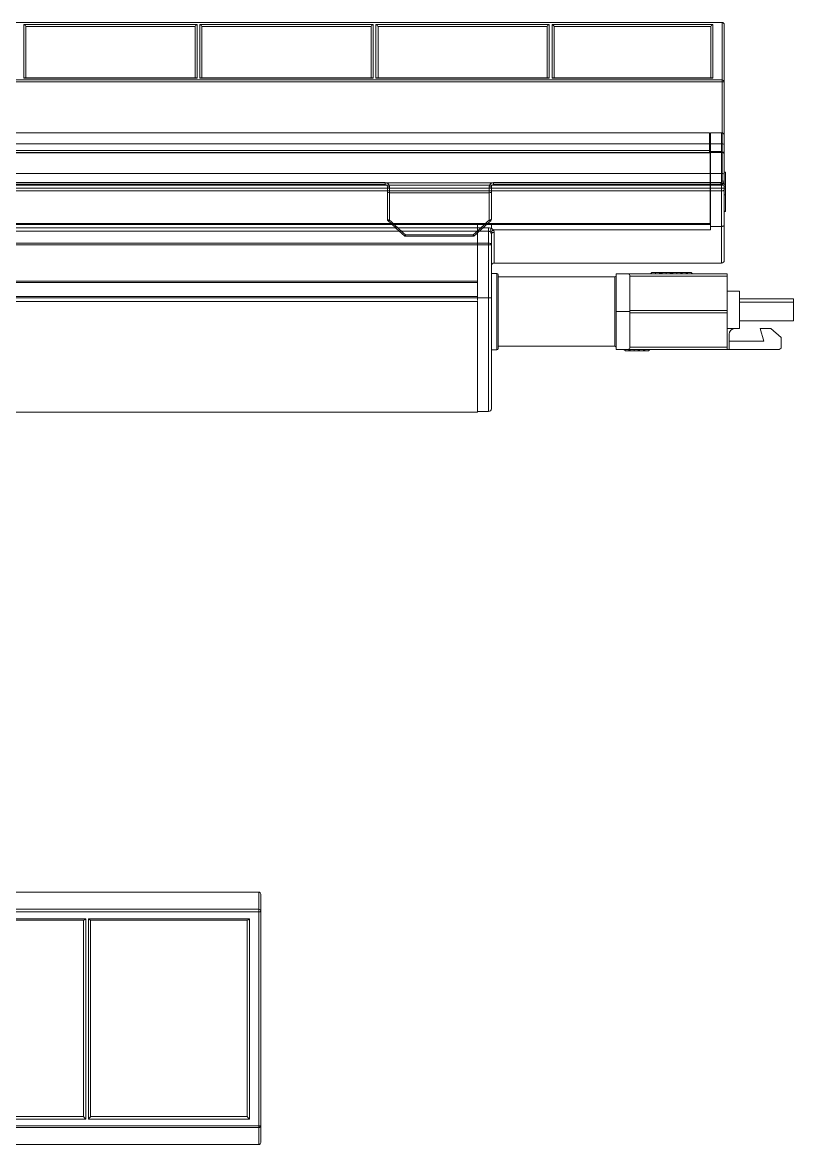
# Model space of a CAD drawing. Header units: inches. Extents: x 0.1 to 20.2, y 3.3 to 17.2.
# Drawn here: x 14.72 to 19.1, y 10.8 to 17.17 of the extents above; entities that cross this region are included whole.
import ezdxf

# ---------------------------------------------------------------- set-up
doc = ezdxf.new("R2010")
doc.units = ezdxf.units.IN
doc.header["$MEASUREMENT"] = 0
doc.layers.add('Asymetric', color=7, linetype='Continuous')
doc.layers.add('Graze 2.0 Int', color=7, linetype='Continuous')

msp = doc.modelspace()

# ---------------------------------------------------------------- linework, layer by layer
at = {"layer": 'Asymetric', "linetype": 'Continuous', "lineweight": 15}
for p, q in [((18.693016, 17.170579), (6.716639, 17.170579)), ((18.693016, 17.170176), (6.716639, 17.170176)), ((14.726481, 17.159627), (15.710733, 17.159627)), ((14.726481, 16.854919), (14.726481, 17.159627)), ((15.699324, 17.148218), (14.73789, 17.148218)), ((14.738292, 17.145054), (14.738292, 16.855322)), ((15.698922, 16.855322), (15.698922, 17.145054)), ((15.710733, 17.159627), (15.710733, 16.854919)), ((15.726481, 17.159627), (16.710733, 17.159627)), ((15.726481, 16.854919), (15.726481, 17.159627)), ((16.699325, 17.148218), (15.73789, 17.148218)), ((15.738292, 17.145054), (15.738292, 16.855322)), ((16.698922, 16.855322), (16.698922, 17.145054)), ((16.710733, 17.159627), (16.710733, 16.854919)), ((16.726481, 17.159627), (17.710733, 17.159627)), ((16.726481, 16.854919), (16.726481, 17.159627)), ((17.699324, 17.148218), (16.73789, 17.148218)), ((16.738292, 17.145054), (16.738292, 16.855322)), ((17.698922, 16.855322), (17.698922, 17.145054)), ((17.710733, 17.159627), (17.710733, 16.854919)), ((17.726481, 17.159627), (18.64026, 17.159627)), ((17.726481, 16.854919), (17.726481, 17.159627)), ((18.628852, 17.148218), (17.737889, 17.148218)), ((17.738292, 17.145054), (17.738292, 16.855322)), ((18.62845, 16.855322), (18.62845, 17.145054)), ((18.64026, 17.159627), (18.64026, 16.854919)), ((18.693016, 17.170579), (18.693016, 17.170176)), ((18.693016, 16.84437), (18.693016, 17.170176)), ((18.704828, 17.158768), (18.704828, 16.832961)), ((6.716639, 16.84437), (18.693016, 16.84437)), ((18.693016, 16.832961), (6.716639, 16.832961)), ((15.710733, 16.854919), (14.726481, 16.854919)), ((15.707676, 16.855322), (14.729538, 16.855322)), ((16.710733, 16.854919), (15.726481, 16.854919)), ((16.707676, 16.855322), (15.729538, 16.855322)), ((17.710733, 16.854919), (16.726481, 16.854919)), ((17.707676, 16.855322), (16.729538, 16.855322)), ((18.64026, 16.854919), (17.726481, 16.854919)), ((18.637204, 16.855322), (17.729538, 16.855322)), ((18.693016, 16.84437), (18.693016, 16.832961)), ((18.693016, 16.481067), (18.693016, 16.832961)), ((18.704828, 16.832961), (18.693016, 16.832961)), ((18.704828, 16.832961), (18.704828, 16.476938)), ((18.693016, 16.481067), (6.716639, 16.481067)), ((18.693016, 16.312225), (18.693016, 16.481067)), ((18.704828, 16.476938), (18.704828, 16.309996)), ((18.693016, 16.312225), (6.716639, 16.312225)), ((18.693016, 16.269263), (18.693016, 16.312225)), ((18.704828, 16.309996), (18.704828, 16.269263)), ((8.630123, 16.261389), (16.779532, 16.261389)), ((16.779532, 16.249578), (8.630123, 16.249578)), ((16.779532, 16.261389), (16.779532, 16.249578)), ((17.393804, 16.261389), (18.685142, 16.261389)), ((17.393804, 16.261389), (17.393804, 16.249578)), ((18.685142, 16.249578), (17.393804, 16.249578)), ((18.685142, 16.261389), (18.685142, 16.249578)), ((18.693016, 16.269263), (18.704828, 16.269263)), ((16.791343, 16.206442), (16.791343, 16.237767)), ((16.803154, 16.237767), (16.791343, 16.237767)), ((16.791343, 16.053277), (16.791343, 16.206442)), ((16.803154, 16.237767), (16.803154, 16.204089)), ((16.803154, 16.204089), (17.370182, 16.204089)), ((16.803154, 16.204089), (16.803154, 16.048316)), ((17.370182, 16.204089), (17.370182, 16.237767)), ((17.370182, 16.237767), (17.381993, 16.237767)), ((17.370182, 16.048316), (17.370182, 16.204089)), ((17.381993, 16.237767), (17.381993, 16.206442)), ((17.381993, 16.206442), (17.381993, 16.053277)), ((16.791067, 16.048383), (16.793687, 16.045954)), ((16.791343, 16.049819), (16.791343, 16.053277)), ((16.791343, 16.048909), (16.791926, 16.047599)), ((16.886717, 15.960248), (16.890774, 15.956517)), ((16.89003, 15.95739), (16.890235, 15.957212)), ((16.890235, 15.957156), (16.894661, 15.957156)), ((16.894661, 15.963768), (17.278675, 15.963768)), ((16.894661, 15.963768), (16.894661, 15.957156)), ((16.894661, 15.957156), (17.278675, 15.957156)), ((17.278675, 15.963768), (17.278675, 15.957156)), ((17.278675, 15.957156), (17.283101, 15.957156)), ((17.282582, 15.956536), (17.285451, 15.959163)), ((16.060398, 12.232676), (4.08402, 12.232676)), ((16.060398, 12.135914), (16.060398, 12.232676)), ((16.072209, 12.220865), (16.072209, 12.124103)), ((4.08402, 12.135914), (16.060398, 12.135914)), ((16.060398, 12.121046), (4.08402, 12.121046)), ((16.060398, 12.135914), (16.060398, 12.121046)), ((16.060398, 10.905121), (16.060398, 12.121046)), ((16.072209, 12.124103), (16.072209, 10.908178)), ((14.093863, 12.081676), (15.078114, 12.081676)), ((15.066706, 12.072922), (14.105271, 12.072922)), ((15.066303, 10.958956), (15.066303, 12.072922)), ((15.078114, 12.081676), (15.078114, 10.944491)), ((15.093863, 12.081676), (16.007642, 12.081676)), ((15.093863, 10.944491), (15.093863, 12.081676)), ((15.996234, 12.072922), (15.105271, 12.072922)), ((15.105673, 12.072922), (15.105673, 10.958956)), ((15.995831, 10.958956), (15.995831, 12.072922)), ((16.007642, 12.081676), (16.007642, 10.944491)), ((14.105673, 10.959359), (15.066303, 10.959359)), ((15.105673, 10.959359), (15.995831, 10.959359)), ((4.08402, 10.905121), (16.060398, 10.905121)), ((16.060398, 10.896367), (4.08402, 10.896367)), ((15.078114, 10.944491), (14.093863, 10.944491)), ((16.007642, 10.944491), (15.093863, 10.944491)), ((16.060398, 10.905121), (16.060398, 10.896367)), ((16.060398, 10.799605), (16.060398, 10.896367)), ((16.072209, 10.908178), (16.072209, 10.811416)), ((16.060398, 10.799605), (4.08402, 10.799605))]:
    msp.add_line(p, q, dxfattribs=at)
at = {"layer": 'Asymetric', "linetype": 'Continuous', "lineweight": 15, "flags": 128}
for points in [[(16.803154, 16.048316), (16.80085, 16.048411), (16.798634, 16.048694), (16.796593, 16.049152), (16.794803, 16.049769), (16.793334, 16.050521), (16.792242, 16.051378), (16.79157, 16.052309), (16.791343, 16.053277)], [(16.803154, 16.048316), (16.801352, 16.046831), (16.799633, 16.045644), (16.798076, 16.044808), (16.796753, 16.044362), (16.795725, 16.044326), (16.795119, 16.044621)], [(17.370182, 16.048316), (17.372486, 16.048411), (17.374702, 16.048694), (17.376744, 16.049152), (17.378534, 16.049769), (17.380002, 16.050521), (17.381094, 16.051378), (17.381766, 16.052309), (17.381993, 16.053277)], [(17.370182, 16.048316), (17.371984, 16.046831), (17.373703, 16.045644), (17.37526, 16.044808), (17.376584, 16.044362), (17.377612, 16.044326), (17.378217, 16.04462)], [(16.894661, 15.963768), (16.892879, 15.962314), (16.891177, 15.961161), (16.889633, 15.960361), (16.888316, 15.959951), (16.887287, 15.959948), (16.886691, 15.960249)], [(17.278675, 15.963768), (17.280458, 15.962314), (17.282159, 15.961161), (17.283703, 15.960361), (17.28502, 15.959951), (17.286049, 15.959948), (17.286644, 15.960249)]]:
    msp.add_lwpolyline(points, dxfattribs=at)
at = {"layer": 'Asymetric', "linetype": 'Continuous', "lineweight": 15}
for centre, radius, start, end in [((18.693214, 17.158562), 0.011615, 1.0119195, 90.9747171), ((18.693214, 16.832756), 0.011615, 1.0119242, 90.9750804), ((16.779532, 16.237767), 0.023622, 0, 90), ((16.779532, 16.237767), 0.011811, 0, 90), ((17.393804, 16.237767), 0.023622, 90, 180), ((17.393804, 16.237767), 0.011811, 90, 180), ((18.685142, 16.269263), 0.007874, 270, 0), ((18.685142, 16.269263), 0.019685, 270, 0), ((16.803154, 16.053277), 0.011811, 180, 227.1275619), ((17.370182, 16.053277), 0.011811, 312.8724381, 0), ((16.894661, 15.968967), 0.011811, 227.5606564, 270), ((17.278675, 15.968967), 0.011811, 270, 312.4393436), ((16.060398, 12.124103), 0.011811, 0, 90), ((16.063153, 12.134748), 0.013976, 258.6320544, 310.3889624), ((16.063153, 10.918823), 0.013976, 258.6317928, 310.3895574), ((16.060398, 10.908178), 0.011811, 270, 0)]:
    msp.add_arc(centre, radius, start, end, dxfattribs=at)
for centre, major_axis, ratio, start_param, end_param in [((14.726481, 17.148218), (-0.00937, 0.00937), 0.76732699, 4.05789051, 5.36688745), ((14.726481, 17.145054), (0, 0.012228), 0.96592583, 4.71238898, 4.97418837), ((15.710733, 17.145054), (0, -0.012228), 0.96592583, 4.45058959, 4.71238898), ((15.710733, 17.148218), (0.00937, 0.00937), 0.76732699, 0.91629786, 2.2252948), ((15.726481, 17.148218), (-0.00937, 0.00937), 0.76732699, 4.05789051, 5.36688745), ((15.726481, 17.145054), (0, 0.012228), 0.96592583, 4.71238898, 4.97418837), ((16.710733, 17.145054), (0, -0.012228), 0.96592583, 4.45058959, 4.71238898), ((16.710733, 17.148218), (0.00937, 0.00937), 0.76732699, 0.91629786, 2.2252948), ((16.726481, 17.148218), (-0.00937, 0.00937), 0.76732699, 4.05789051, 5.36688745), ((16.726481, 17.145054), (0, 0.012228), 0.96592583, 4.71238898, 4.97418837), ((17.710733, 17.145054), (0, -0.012228), 0.96592583, 4.45058959, 4.71238898), ((17.710733, 17.148218), (0.00937, 0.00937), 0.76732699, 0.91629786, 2.2252948), ((17.726481, 17.148218), (-0.00937, 0.00937), 0.76732699, 4.05789051, 5.36688745), ((17.726481, 17.145054), (0, 0.012228), 0.96592583, 4.71238898, 4.97418837), ((18.640261, 17.145054), (0, 0.012228), 0.96592583, 1.30899694, 1.57079633), ((18.640261, 17.148218), (0.00937, 0.00937), 0.76732699, 0.91629786, 2.2252948), ((14.726481, 16.843511), (0.00937, 0.00937), 0.76732699, 0.65449847, 0.91629786), ((15.710733, 16.843511), (-0.00937, 0.00937), 0.76732699, 5.36688745, 5.62868684), ((15.726481, 16.843511), (0.00937, 0.00937), 0.76732699, 0.65449847, 0.91629786), ((16.710733, 16.843511), (-0.00937, 0.00937), 0.76732699, 5.36688745, 5.62868684), ((16.726481, 16.843511), (0.00937, 0.00937), 0.76732699, 0.65449847, 0.91629786), ((17.710733, 16.843511), (-0.00937, 0.00937), 0.76732699, 5.36688745, 5.62868684), ((17.726481, 16.843511), (0.00937, 0.00937), 0.76732699, 0.65449847, 0.91629786), ((18.640261, 16.843511), (-0.00937, 0.00937), 0.76732699, 5.36688745, 5.62868684), ((17.685846, 17.812713), (-3.971093, 3.985118), 0.33459366, 1.68243403, 1.70472863), ((16.487491, 17.812713), (3.971093, 3.985118), 0.33459366, 4.57845667, 4.60075128), ((15.078114, 12.084733), (0.01171, 0.01171), 0.1316525, 3.27249235, 4.58148929), ((15.093863, 12.084733), (0.01171, -0.01171), 0.1316525, 4.84328867, 6.15228561), ((16.007642, 12.084733), (0.01171, 0.01171), 0.1316525, 3.27249235, 4.58148929), ((15.078114, 10.947548), (0.01171, -0.01171), 0.1316525, 3.27249235, 4.84328867), ((15.093863, 10.947548), (0.01171, 0.01171), 0.1316525, 4.58148929, 6.15228561), ((16.007642, 10.947548), (0.01171, -0.01171), 0.1316525, 3.27249235, 4.84328867)]:
    msp.add_ellipse(centre, major_axis=major_axis, ratio=ratio, start_param=start_param, end_param=end_param, dxfattribs=at)
for points, knots in [([(18.693016, 16.481067), (18.69623, 16.481067), (18.699342, 16.48059), (18.703629, 16.479051), (18.704827, 16.477988), (18.704827, 16.476938)], [0, 0, 0, 0, 0.5, 0.5, 1, 1, 1, 1]), ([(18.693016, 16.312225), (18.696164, 16.312225), (18.699234, 16.311979), (18.70357, 16.311156), (18.704827, 16.310574), (18.704827, 16.309996)], [0, 0, 0, 0, 0.5, 0.5, 1, 1, 1, 1]), ([(16.803154, 16.204089), (16.800004, 16.204089), (16.796932, 16.20435), (16.792598, 16.205221), (16.791343, 16.205835), (16.791343, 16.206442)], [0, 0, 0, 0, 0.5, 0.5, 1, 1, 1, 1]), ([(17.370182, 16.204089), (17.373332, 16.204089), (17.376404, 16.20435), (17.380738, 16.205221), (17.381993, 16.205835), (17.381993, 16.206442)], [0, 0, 0, 0, 0.5, 0.5, 1, 1, 1, 1]), ([(16.795119, 16.044621), (16.802735, 16.037556), (16.833228, 16.009275), (16.863774, 15.981264), (16.886691, 15.96025)], [0, 0, 0, 0, 0.2497908, 1, 1, 1, 1]), ([(17.286646, 15.96025), (17.294291, 15.967247), (17.324845, 15.995213), (17.355347, 16.023449), (17.378218, 16.044621)], [0, 0, 0, 0, 0.25020742, 1, 1, 1, 1]), ([(16.060398, 12.232676), (16.063545, 12.232676), (16.066615, 12.231368), (16.070951, 12.226997), (16.072209, 12.223913), (16.072209, 12.220865)], [0, 0, 0, 0, 0.5, 0.5, 1, 1, 1, 1]), ([(16.060398, 10.799605), (16.063545, 10.799605), (16.066615, 10.800913), (16.070951, 10.805284), (16.072209, 10.808368), (16.072209, 10.811416)], [0, 0, 0, 0, 0.5, 0.5, 1, 1, 1, 1])]:
    msp.add_open_spline(points, degree=3, knots=knots, dxfattribs=at)
at = {"layer": 'Graze 2.0 Int', "color": 253, "linetype": 'Continuous', "lineweight": 15}
for p, q in [((18.620182, 16.54444), (6.789473, 16.54444)), ((18.620182, 16.54444), (18.620182, 16.442616)), ((18.68908, 16.54444), (18.626088, 16.54444)), ((18.626088, 16.437732), (18.626088, 16.54444)), ((18.68908, 16.437732), (18.68908, 16.54444)), ((18.704828, 16.528692), (18.704828, 16.423137)), ((6.789473, 16.442616), (18.620182, 16.442616)), ((18.626088, 16.499164), (18.620182, 16.499164)), ((18.620182, 16.442616), (18.620182, 16.43267)), ((18.626088, 16.437732), (18.68908, 16.437732)), ((18.626088, 16.43291), (18.626088, 16.437732)), ((18.68908, 16.43291), (18.68908, 16.437732)), ((18.624119, 16.43267), (6.785536, 16.43267)), ((18.624119, 16.429637), (6.785536, 16.429637)), ((18.620182, 16.436808), (18.626088, 16.436808)), ((18.624119, 16.429637), (18.624119, 16.43267)), ((18.624119, 16.259283), (18.624119, 16.429637)), ((18.624119, 16.425519), (18.626088, 16.425519)), ((18.68908, 16.43291), (18.626088, 16.43291)), ((18.626088, 16.43291), (18.626088, 16.259283)), ((18.68908, 16.259283), (18.68908, 16.43291)), ((18.704828, 16.423137), (18.704828, 16.2543)), ((18.624119, 16.353495), (18.626088, 16.353495)), ((18.624119, 16.341684), (18.626088, 16.341684)), ((18.712702, 16.320382), (18.704828, 16.320382)), ((18.712702, 16.320382), (18.712702, 16.252067)), ((6.785536, 16.259283), (18.624119, 16.259283)), ((18.624119, 16.246825), (6.785536, 16.246825)), ((18.624119, 16.246825), (18.624119, 16.259283)), ((18.624119, 16.229527), (18.624119, 16.246825)), ((18.624119, 16.246194), (18.626088, 16.246212)), ((18.626088, 16.259283), (18.68908, 16.259283)), ((18.626088, 16.246825), (18.626088, 16.259283)), ((18.68908, 16.246825), (18.626088, 16.246825)), ((18.626088, 16.246825), (18.626088, 16.229527)), ((18.68908, 16.259283), (18.68908, 16.246825)), ((18.704828, 16.246825), (18.68908, 16.246825)), ((18.68908, 16.229527), (18.68908, 16.246825)), ((18.704828, 16.246825), (18.704828, 16.2543)), ((18.712702, 16.252067), (18.704828, 16.252067)), ((18.704828, 16.246825), (18.704828, 16.229527)), ((18.712702, 16.252067), (18.712702, 16.236962)), ((6.785536, 16.229527), (18.624119, 16.229527)), ((18.624119, 16.214265), (6.785536, 16.214265)), ((18.624119, 16.214265), (18.624119, 16.229527)), ((18.624119, 16.227178), (18.626088, 16.227185)), ((18.624119, 16.028572), (18.624119, 16.214265)), ((18.624119, 16.200285), (18.626088, 16.200277)), ((18.626088, 16.229527), (18.68908, 16.229527)), ((18.626088, 16.214265), (18.626088, 16.229527)), ((18.68908, 16.214265), (18.626088, 16.214265)), ((18.626088, 16.214265), (18.626088, 16.023144)), ((18.68908, 16.229527), (18.704828, 16.229527)), ((18.68908, 16.229527), (18.68908, 16.214265)), ((18.68908, 16.012773), (18.68908, 16.214265)), ((18.712702, 16.236962), (18.704828, 16.236962)), ((18.704828, 16.22037), (18.704828, 16.229527)), ((18.712702, 16.22493), (18.704828, 16.22493)), ((18.704828, 16.22037), (18.704828, 16.019646)), ((18.712702, 16.191021), (18.704828, 16.191021)), ((18.712702, 16.236962), (18.712702, 16.22493)), ((18.712702, 16.22493), (18.712702, 16.191021)), ((18.712702, 16.191021), (18.712702, 16.099874)), ((18.624119, 16.181268), (18.626088, 16.181251)), ((18.626088, 16.142886), (18.624119, 16.142886)), ((18.626088, 16.099579), (18.624119, 16.099579)), ((18.712702, 16.099874), (18.704828, 16.099874)), ((18.704828, 16.097183), (18.712702, 16.097183)), ((18.712702, 16.097103), (18.704828, 16.097103)), ((18.704828, 16.097082), (18.712702, 16.097082)), ((18.712702, 16.099874), (18.712702, 16.097183)), ((18.712702, 16.097183), (18.712702, 16.097103)), ((18.712702, 16.097103), (18.712702, 16.097082)), ((18.624119, 16.028572), (6.785536, 16.028572)), ((8.106402, 16.023144), (17.303253, 16.023144)), ((8.106402, 16.004695), (17.303253, 16.004695)), ((17.303253, 16.023144), (17.303253, 16.028572)), ((17.381993, 16.023144), (17.303253, 16.023144)), ((17.303253, 16.023144), (17.303253, 16.004695)), ((17.303253, 16.004695), (17.366245, 16.004695)), ((17.303253, 15.984783), (17.303253, 16.004695)), ((17.366245, 16.004695), (17.366245, 15.984783)), ((17.381993, 16.023144), (18.626088, 16.023144)), ((17.392232, 15.992969), (17.392248, 15.992949)), ((17.39233, 15.992969), (18.626088, 15.992969)), ((18.626088, 16.052329), (18.624119, 16.052329)), ((18.626088, 16.023144), (18.626088, 16.012773)), ((18.68908, 16.012773), (18.626088, 16.012773)), ((18.626088, 16.012773), (18.626088, 15.992969)), ((17.303253, 15.984783), (8.106402, 15.984783)), ((17.366245, 15.984783), (17.303253, 15.984783)), ((17.303253, 15.984783), (17.303253, 15.918063)), ((17.303253, 15.984783), (17.303253, 15.918063)), ((17.366245, 15.918063), (17.366245, 15.984783)), ((17.381993, 15.969945), (17.381993, 15.906667)), ((17.397741, 15.978457), (17.397741, 15.965381)), ((8.106402, 15.918063), (17.303253, 15.918063)), ((17.303253, 15.90863), (8.106402, 15.90863)), ((17.303253, 15.918063), (17.366245, 15.918063)), ((17.303253, 15.90863), (17.303253, 15.918063)), ((17.366245, 15.90863), (17.303253, 15.90863)), ((17.303253, 15.90863), (17.303253, 15.607432)), ((17.303253, 15.90863), (17.303253, 15.70192)), ((17.366245, 15.918063), (17.366245, 15.90863)), ((17.366245, 15.607432), (17.366245, 15.90863)), ((17.381993, 15.906667), (17.381993, 15.607511)), ((17.397741, 15.804282), (18.68908, 15.804282)), ((17.413489, 15.745227), (17.381993, 15.745227)), ((17.413489, 15.312156), (17.413489, 15.745227)), ((18.090655, 15.528692), (18.090655, 15.743259)), ((18.090655, 15.743259), (18.156492, 15.743259)), ((18.156492, 15.743259), (18.720576, 15.743259)), ((18.294198, 15.751442), (18.286015, 15.743259)), ((18.31467, 15.751442), (18.294198, 15.751442)), ((18.31467, 15.743259), (18.31467, 15.751442)), ((18.335141, 15.751442), (18.31467, 15.751442)), ((18.324593, 15.751506), (18.324528, 15.751442)), ((18.345029, 15.751506), (18.324593, 15.751506)), ((18.335141, 15.751442), (18.343324, 15.743259)), ((18.345029, 15.743259), (18.345029, 15.751506)), ((18.365466, 15.751506), (18.345029, 15.751506)), ((18.354828, 15.751442), (18.346645, 15.743259)), ((18.375299, 15.751442), (18.354828, 15.751442)), ((18.365466, 15.751506), (18.365531, 15.751442)), ((18.375299, 15.743259), (18.375299, 15.751442)), ((18.395771, 15.751442), (18.375299, 15.751442)), ((18.385223, 15.751506), (18.385158, 15.751442)), ((18.405659, 15.751506), (18.385223, 15.751506)), ((18.395771, 15.751442), (18.403954, 15.743259)), ((18.405659, 15.743259), (18.405659, 15.751506)), ((18.426096, 15.751506), (18.405659, 15.751506)), ((18.415458, 15.751442), (18.407275, 15.743259)), ((18.435929, 15.751442), (18.415458, 15.751442)), ((18.426096, 15.751506), (18.426161, 15.751442)), ((18.435929, 15.743259), (18.435929, 15.751442)), ((18.456401, 15.751442), (18.435929, 15.751442)), ((18.445853, 15.751506), (18.445788, 15.751442)), ((18.466289, 15.751506), (18.445853, 15.751506)), ((18.456401, 15.751442), (18.464584, 15.743259)), ((18.466289, 15.743259), (18.466289, 15.751506)), ((18.486726, 15.751506), (18.466289, 15.751506)), ((18.486726, 15.751506), (18.494974, 15.743259)), ((18.49662, 15.751021), (18.487212, 15.751021)), ((18.49662, 15.743259), (18.49662, 15.751021)), ((18.517316, 15.751021), (18.49662, 15.751021)), ((18.517316, 15.751021), (18.525078, 15.743259)), ((18.720576, 15.743259), (18.720576, 15.730355)), ((17.303253, 15.70192), (8.106402, 15.70192)), ((17.303253, 15.694046), (8.106402, 15.694046)), ((18.082781, 15.725542), (17.421363, 15.725542)), ((18.082781, 15.331841), (18.082781, 15.725542)), ((18.169395, 15.730355), (18.169395, 15.535474)), ((18.720576, 15.730355), (18.169395, 15.730355)), ((18.720576, 15.730355), (18.720576, 15.535474)), ((17.303253, 15.615306), (13.72845, 15.615306)), ((18.720576, 15.644834), (18.791442, 15.644834)), ((18.791442, 15.432235), (18.791442, 15.644834)), ((13.72845, 15.607432), (17.303253, 15.607432)), ((17.303253, 15.587132), (13.72845, 15.587132)), ((17.366245, 15.607432), (17.303253, 15.607432)), ((17.303253, 15.607432), (17.303253, 15.595599)), ((17.303253, 15.592627), (17.303253, 15.587132)), ((17.303253, 14.957826), (17.303253, 15.587132)), ((17.366245, 14.961763), (17.366245, 15.607432)), ((17.381993, 15.607511), (17.381993, 14.977511)), ((18.791442, 15.601527), (19.098529, 15.601527)), ((19.098529, 15.581841), (18.791442, 15.581841)), ((19.098529, 15.601527), (19.098529, 15.581841)), ((19.098529, 15.475542), (19.098529, 15.581841)), ((18.090655, 15.528692), (18.16819, 15.528692)), ((18.090655, 15.314125), (18.090655, 15.528692)), ((18.169395, 15.535474), (18.720576, 15.535474)), ((18.720576, 15.52191), (18.169395, 15.52191)), ((18.169395, 15.52191), (18.169395, 15.327028)), ((18.720576, 15.535474), (18.720576, 15.52191)), ((18.720576, 15.52191), (18.720576, 15.327028)), ((18.791442, 15.432235), (18.720576, 15.432235)), ((18.791442, 15.475542), (19.098529, 15.475542)), ((18.909553, 15.432235), (18.929238, 15.361369)), ((18.909553, 15.432235), (18.968608, 15.432235)), ((19.027663, 15.381054), (18.968608, 15.432235)), ((18.732387, 15.400739), (18.732387, 15.314125)), ((18.732387, 15.361369), (18.929238, 15.361369)), ((19.027663, 15.381054), (19.027663, 15.321999)), ((17.381993, 15.312156), (17.413489, 15.312156)), ((17.421363, 15.331841), (18.082781, 15.331841)), ((18.156492, 15.314125), (18.090655, 15.314125)), ((18.143012, 15.305877), (18.134764, 15.314125)), ((18.143012, 15.305877), (18.163449, 15.305877)), ((18.720576, 15.314125), (18.156492, 15.314125)), ((18.163449, 15.305877), (18.163449, 15.314125)), ((18.163449, 15.305877), (18.183885, 15.305877)), ((18.173247, 15.305942), (18.165064, 15.314125)), ((18.169395, 15.327028), (18.720576, 15.327028)), ((18.173247, 15.305942), (18.193718, 15.305942)), ((18.183885, 15.305877), (18.18395, 15.305942)), ((18.193718, 15.305942), (18.193718, 15.314125)), ((18.193718, 15.305942), (18.21419, 15.305942)), ((18.203642, 15.305877), (18.203577, 15.305942)), ((18.203642, 15.305877), (18.224079, 15.305877)), ((18.21419, 15.305942), (18.222373, 15.314125)), ((18.224079, 15.305877), (18.224079, 15.314125)), ((18.224079, 15.305877), (18.244515, 15.305877)), ((18.244515, 15.305877), (18.252763, 15.314125)), ((18.245001, 15.306363), (18.25441, 15.306363)), ((18.25441, 15.306363), (18.25441, 15.314125)), ((18.25441, 15.306363), (18.275106, 15.306363)), ((18.275106, 15.306363), (18.282867, 15.314125)), ((18.720576, 15.327028), (18.720576, 15.314125)), ((18.732387, 15.314125), (18.720576, 15.314125)), ((18.732387, 15.314125), (19.015852, 15.314125)), ((19.015852, 15.314125), (19.027663, 15.321999)), ((13.72845, 14.957826), (17.303253, 14.957826)), ((17.303253, 14.961763), (17.366245, 14.961763))]:
    msp.add_line(p, q, dxfattribs=at)
at = {"layer": 'Graze 2.0 Int', "color": 253, "linetype": 'Continuous', "lineweight": 15, "flags": 128}
for points in [[(18.68908, 16.43291), (18.692152, 16.432722), (18.695107, 16.432166), (18.697829, 16.431263), (18.700216, 16.430048), (18.702174, 16.428567), (18.703629, 16.426877), (18.704525, 16.425044), (18.704828, 16.423137)], [(18.68908, 16.259283), (18.692152, 16.259187), (18.695107, 16.258904), (18.697829, 16.258443), (18.700216, 16.257824), (18.702174, 16.257068), (18.703629, 16.256207), (18.704525, 16.255272), (18.704828, 16.2543)], [(18.704828, 16.22037), (18.704525, 16.219179), (18.703629, 16.218033), (18.702174, 16.216978), (18.700216, 16.216053), (18.697829, 16.215294), (18.695107, 16.214729), (18.692152, 16.214382), (18.68908, 16.214265)], [(18.704828, 16.019646), (18.704525, 16.018305), (18.703629, 16.017016), (18.702174, 16.015828), (18.700216, 16.014786), (18.697829, 16.013931), (18.695107, 16.013296), (18.692152, 16.012905), (18.68908, 16.012773)], [(17.397741, 15.978457), (17.394669, 15.978294), (17.391715, 15.977809), (17.388992, 15.977023), (17.386606, 15.975964), (17.384647, 15.974674), (17.383192, 15.973203), (17.382296, 15.971606), (17.381993, 15.969945)]]:
    msp.add_lwpolyline(points, dxfattribs=at)
at = {"layer": 'Graze 2.0 Int', "color": 253, "linetype": 'Continuous', "lineweight": 15}
for centre, radius, start, end in [((18.68908, 16.528692), 0.015748, 0, 90), ((18.689636, 16.422538), 0.015204, 2.2601167, 92.0947275), ((17.423342, 15.972455), 0.050277, 145.3272315, 168.2451598), ((17.397741, 15.788534), 0.015748, 90, 180), ((18.68908, 15.82003), 0.015748, 270, 0), ((17.413489, 15.737353), 0.007874, 0, 90), ((18.082781, 15.733416), 0.007874, 270, 0), ((17.370183, 16.389468), 0.782046, 269.7115143, 270.8653116), ((18.763883, 15.400739), 0.031496, 90, 180), ((17.413489, 15.32003), 0.007874, 270, 0), ((18.082781, 15.323967), 0.007874, 0, 90), ((17.366245, 14.977511), 0.015748, 270, 0)]:
    msp.add_arc(centre, radius, start, end, dxfattribs=at)
for centre, major_axis, ratio, start_param, end_param in [((17.366245, 15.906667), (0.015748, 0), 0.72362203, 0, 1.57079633), ((17.366245, 15.906667), (0.015748, 0), 0.1246454, 0, 1.57079633), ((18.14971, 15.723574), (0.01614, 0.01614), 0.69823586, 5.67364431, 6.8927263), ((18.14971, 15.528692), (0.01614, 0.01614), 0.69823586, 5.32192998, 5.67364431), ((18.14971, 15.528692), (0.01614, -0.01614), 0.69823586, 0.609541, 0.96125533), ((18.14971, 15.33381), (0.01614, -0.01614), 0.69823586, 5.67364431, 6.8927263)]:
    msp.add_ellipse(centre, major_axis=major_axis, ratio=ratio, start_param=start_param, end_param=end_param, dxfattribs=at)
for points, knots in [([(17.303253, 16.023144), (17.303253, 16.019671), (17.303253, 16.013468), (17.303253, 16.007376), (17.303253, 16.004695)], [0, 0, 0, 0, 0.56004556, 1, 1, 1, 1]), ([(17.366245, 16.004695), (17.369773, 16.004433), (17.375296, 16.004023), (17.380216, 16.001844), (17.381993, 16.001057)], [0, 0, 0, 0, 0.63861261, 1, 1, 1, 1]), ([(17.392248, 15.992949), (17.390781, 15.992001), (17.387846, 15.990103), (17.383946, 15.986462), (17.380984, 15.982737), (17.379762, 15.98021), (17.379361, 15.978736), (17.3793, 15.978315), (17.379263, 15.978067)], [0, 0, 0, 0, 0.22517274, 0.45034469, 0.67551851, 0.90069235, 0.94141558, 1, 1, 1, 1]), ([(17.381993, 16.023144), (17.381993, 16.018978), (17.381993, 16.011539), (17.381993, 16.00426), (17.381993, 16.001056)], [0, 0, 0, 0, 0.56001948, 1, 1, 1, 1]), ([(17.381993, 16.001056), (17.384924, 15.999302), (17.38879, 15.996988), (17.391561, 15.993752), (17.392232, 15.992969)], [0, 0, 0, 0, 0.75779334, 1, 1, 1, 1]), ([(17.392248, 15.992949), (17.392263, 15.992956), (17.392288, 15.992967), (17.392317, 15.992968), (17.39233, 15.992969)], [0, 0, 0, 0, 0.5651791, 1, 1, 1, 1]), ([(17.39233, 15.992969), (17.393702, 15.991022), (17.396867, 15.986528), (17.397425, 15.981377), (17.397741, 15.978457)], [0, 0, 0, 0, 0.43322586, 1, 1, 1, 1]), ([(18.68908, 15.804282), (18.68908, 15.804591), (18.68908, 15.805826), (18.68908, 15.822589), (18.68908, 15.858109), (18.68908, 15.909343), (18.68908, 15.96068), (18.68908, 15.996782), (18.68908, 16.012773)], [0, 0, 0, 0, 0.04314826, 0.17297456, 0.40134966, 0.6307809, 0.83645667, 1, 1, 1, 1]), ([(18.704828, 16.019646), (18.704828, 16.002317), (18.704828, 15.967616), (18.704828, 15.918753), (18.704828, 15.870885), (18.704828, 15.837216), (18.704828, 15.821431), (18.704828, 15.820294), (18.704828, 15.82003)], [0, 0, 0, 0, 0.1871871, 0.37483622, 0.60756876, 0.83918683, 0.96280401, 1, 1, 1, 1]), ([(17.374119, 15.982697), (17.373232, 15.983148), (17.370794, 15.984388), (17.368014, 15.984629), (17.366245, 15.984783)], [0, 0, 0, 0, 0.36376914, 1, 1, 1, 1]), ([(17.374119, 15.982697), (17.375589, 15.981689), (17.377546, 15.980347), (17.378921, 15.978521), (17.379263, 15.978067)], [0, 0, 0, 0, 0.7509464, 1, 1, 1, 1]), ([(17.379263, 15.978067), (17.379959, 15.976955), (17.381556, 15.974402), (17.381836, 15.971553), (17.381993, 15.969945)], [0, 0, 0, 0, 0.4354159, 1, 1, 1, 1]), ([(17.397741, 15.965381), (17.397741, 15.959762), (17.397741, 15.933444), (17.397741, 15.889733), (17.397741, 15.842356), (17.397741, 15.810305), (17.397741, 15.805712), (17.397741, 15.804282)], [0, 0, 0, 0, 0.0743278, 0.34813628, 0.62875376, 0.88442743, 1, 1, 1, 1]), ([(17.421363, 15.32003), (17.421363, 15.322818), (17.421363, 15.327105), (17.421363, 15.353125), (17.421363, 15.380055), (17.421363, 15.413484), (17.421363, 15.462064), (17.421363, 15.528692), (17.421363, 15.59532), (17.421363, 15.6439), (17.421363, 15.677328), (17.421363, 15.704259), (17.421363, 15.730278), (17.421363, 15.734566), (17.421363, 15.737353)], [0, 0, 0, 0, 0.11972842, 0.18418033, 0.25, 0.31581967, 0.38027159, 0.5, 0.61972841, 0.68418035, 0.75, 0.81581968, 0.88027158, 1, 1, 1, 1])]:
    msp.add_open_spline(points, degree=3, knots=knots, dxfattribs=at)

doc.saveas('drawing.dxf')
